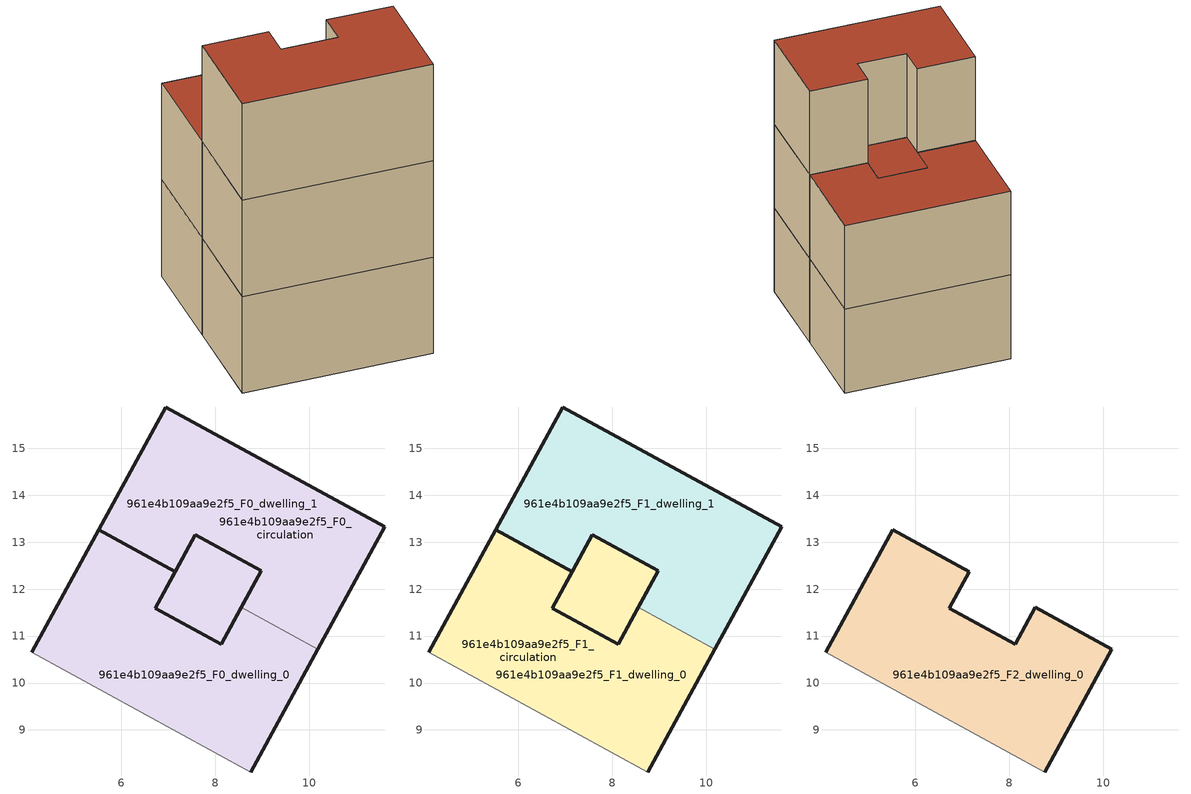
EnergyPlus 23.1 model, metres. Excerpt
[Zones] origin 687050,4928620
961e4b109aa9e2f5_F0_dwelling_0
 floor ground (EU_floor_Construction): 8.55,11.61 10.18,10.72 8.76,8.11 4.09,10.66 5.51,13.27 7.15,12.38 6.72,11.59 7.36,11.24 8.12,10.83 z0; 8.98,12.39 8.55,11.61 8.12,10.83 7.36,11.24 6.72,11.59 7.58,13.16 z0
 wall outside (EU_wall_Construction): 8.76,8.11 10.18,10.72 / 8.55,11.61 8.12,10.83 6.72,11.59 7.15,12.38 5.51,13.27 4.09,10.66 z0:3
 wall adiabatic (EU_wall_Construction): 4.09,10.66 8.76,8.11 z0:3
 wall to 961e4b109aa9e2f5_F0_dwelling_1 (EU_wall_Construction): 10.18,10.72 8.55,11.61 z0:3
961e4b109aa9e2f5_F0_dwelling_1
 floor ground (EU_floor_Construction): 8.98,12.39 8.97,12.38 8.55,11.61 8.12,10.83 6.72,11.59 7.58,13.16 z0; 11.61,13.33 10.18,10.72 8.55,11.61 8.97,12.38 8.98,12.39 7.58,13.16 7.15,12.38 5.51,13.27 6.94,15.88 z0
 wall outside (EU_wall_Construction): 10.18,10.72 11.61,13.33 6.94,15.88 5.51,13.27 7.15,12.38 7.58,13.16 8.98,12.39 8.55,11.61 z0:3
961e4b109aa9e2f5_F0_circulation
 floor ground (EU_floor_Construction): 8.98,12.39 8.97,12.38 8.55,11.61 8.12,10.83 7.36,11.24 6.72,11.59 7.58,13.16 z0; 8.55,11.61 10.18,10.72 8.76,8.11 4.09,10.66 5.51,13.27 7.15,12.38 6.72,11.59 7.71,11.05 8.12,10.83 z0; 11.61,13.33 10.18,10.72 8.55,11.61 8.98,12.39 7.58,13.16 7.15,12.38 5.51,13.27 6.94,15.88 z0
 wall outside (EU_wall_Construction): 8.98,12.39 7.58,13.16 6.72,11.59 8.12,10.83 8.98,12.39 z0:3
 roof outside (EU_floor_Construction): 10.18,10.72 11.61,13.33 6.94,15.88 5.51,13.27 7.15,12.38 7.58,13.16 8.98,12.39 8.97,12.38 8.89,12.23 8.55,11.61 z3
961e4b109aa9e2f5_F1_dwelling_0
 floor outside (EU_floor_Construction): 8.55,11.61 10.18,10.72 8.76,8.11 4.09,10.66 5.51,13.27 7.15,12.38 6.72,11.59 7.36,11.24 8.12,10.83 z3
 floor to 961e4b109aa9e2f5_F0_dwelling_0 (EU_floor_Construction): 8.98,12.39 8.55,11.61 8.12,10.83 7.52,11.16 6.72,11.59 7.58,13.16 z3
 wall outside (EU_wall_Construction): 8.76,8.11 10.18,10.72 / 8.55,11.61 8.12,10.83 6.72,11.59 7.15,12.38 5.51,13.27 4.09,10.66 z3:6
 wall adiabatic (EU_wall_Construction): 4.09,10.66 8.76,8.11 z3:6
 wall to 961e4b109aa9e2f5_F1_dwelling_1 (EU_wall_Construction): 10.18,10.72 8.55,11.61 z3:6
 roof outside (EU_floor_Construction): 8.12,10.83 8.55,11.61 8.98,12.39 7.58,13.16 6.72,11.59 7.52,11.16 z6
961e4b109aa9e2f5_F1_dwelling_1
 floor to 961e4b109aa9e2f5_F0_dwelling_1 (EU_floor_Construction): 11.61,13.33 10.18,10.72 8.55,11.61 8.91,12.27 8.98,12.39 7.58,13.16 7.15,12.38 5.51,13.27 6.94,15.88 z3; 8.98,12.39 8.97,12.38 8.55,11.61 8.12,10.83 6.72,11.59 7.58,13.16 z3
 wall outside (EU_wall_Construction): 10.18,10.72 11.61,13.33 6.94,15.88 5.51,13.27 7.15,12.38 7.58,13.16 8.98,12.39 8.55,11.61 z3:6
 roof outside (EU_roof_Construction): 8.12,10.83 8.55,11.61 8.97,12.38 8.98,12.39 7.58,13.16 6.72,11.59 z6; 10.18,10.72 11.61,13.33 6.94,15.88 5.51,13.27 7.15,12.38 7.58,13.16 8.98,12.39 8.97,12.38 8.55,11.61 z6
961e4b109aa9e2f5_F1_circulation
 floor outside (EU_floor_Construction): 11.61,13.33 10.18,10.72 8.55,11.61 8.97,12.38 8.98,12.39 7.58,13.16 7.15,12.38 5.51,13.27 6.94,15.88 z3
 floor to 961e4b109aa9e2f5_F0_circulation (EU_floor_Construction): 8.55,11.61 10.18,10.72 8.76,8.11 4.09,10.66 5.51,13.27 7.15,12.38 6.72,11.59 7.36,11.24 8.12,10.83 z3; 8.98,12.39 8.97,12.38 8.55,11.61 8.12,10.83 7.36,11.24 6.72,11.59 7.15,12.38 7.58,13.16 z3
 wall outside (EU_wall_Construction): 8.98,12.39 7.58,13.16 6.72,11.59 8.12,10.83 8.98,12.39 z3:6
 roof outside (EU_roof_Construction): 8.12,10.83 8.55,11.61 8.97,12.38 8.98,12.39 7.58,13.16 6.72,11.59 7.36,11.24 z6; 8.76,8.11 10.18,10.72 8.55,11.61 8.12,10.83 7.71,11.05 6.72,11.59 7.15,12.38 5.51,13.27 4.09,10.66 z6; 10.18,10.72 11.61,13.33 6.94,15.88 5.51,13.27 7.15,12.38 7.58,13.16 8.98,12.39 8.55,11.61 z6
961e4b109aa9e2f5_F2_dwelling_0
 floor to 961e4b109aa9e2f5_F1_dwelling_0 (EU_floor_Construction): 8.55,11.61 10.18,10.72 8.76,8.11 4.09,10.66 5.51,13.27 7.15,12.38 6.72,11.59 7.36,11.24 8.12,10.83 z6
 wall outside (EU_wall_Construction): 8.76,8.11 10.18,10.72 8.55,11.61 8.12,10.83 6.72,11.59 7.15,12.38 5.51,13.27 4.09,10.66 z6:9
 wall adiabatic (EU_wall_Construction): 4.09,10.66 8.76,8.11 z6:9
 roof outside (EU_roof_Construction): 8.76,8.11 10.18,10.72 8.55,11.61 8.12,10.83 6.72,11.59 7.15,12.38 5.51,13.27 4.09,10.66 z9
[Building]
EU S2 Campaign: North Axis=0; Terrain=City; Solar Distribution=FullExterior
[Site:Location]
Bologna: Latitude=44.5; Longitude=11.25; Time Zone=1; Elevation=37
[SizingPeriod:WeatherFileDays]
AnnualSizingPeriod: Begin Month=1; Begin Day of Month=1; End Month=12; End Day of Month=31; Day of Week for Start Day=Monday; Use Weather File Daylight Saving Period=No; Use Weather File Rain and Snow Indicators=No
[MATERIAL]
EU_InternalMass_Material: Roughness=MediumRough; Thickness=0.1; Conductivity=1; Density=1800; Specific Heat=900; Thermal Absorptance=0.9; Solar Absorptance=0.7; Visible Absorptance=0.7
[MATERIAL:NOMASS] Roughness=MediumRough; Thermal Absorptance=0.9; Solar Absorptance=0.7; Visible Absorptance=0.7
Name | Thermal Resistance
EU_wall_NoMass | 0.937881
EU_roof_NoMass | 0.548572
EU_floor_NoMass | 0.71348
[CONSTRUCTION]
EU_wall_Construction: EU_wall_NoMass
EU_roof_Construction: EU_roof_NoMass
EU_floor_Construction: EU_floor_NoMass
EU_InternalMass_Construction: EU_InternalMass_Material
[ZONE] Type=1; Multiplier=1; Ceiling Height=autocalculate; Floor Area=autocalculate; Part of Total Floor Area=Yes
Name | Volume
961e4b109aa9e2f5_F0_dwelling_0 | 51.783
961e4b109aa9e2f5_F1_dwelling_0 | 51.7815
961e4b109aa9e2f5_F2_dwelling_0 | 43.2312
961e4b109aa9e2f5_F0_dwelling_1 | 51.7852
961e4b109aa9e2f5_F1_dwelling_1 | 51.7837
961e4b109aa9e2f5_F0_circulation; 961e4b109aa9e2f5_F1_circulation | 95.0178
[INTERNALMASS] Construction=EU_InternalMass_Construction
Name | Zone or ZoneList | Surface Area
961e4b109aa9e2f5_F0_dwelling_0_EU_InternalMass | 961e4b109aa9e2f5_F0_dwelling_0 | 14.4109
961e4b109aa9e2f5_F0_dwelling_1_EU_InternalMass | 961e4b109aa9e2f5_F0_dwelling_1 | 14.4109
961e4b109aa9e2f5_F1_dwelling_0_EU_InternalMass | 961e4b109aa9e2f5_F1_dwelling_0 | 14.4109
961e4b109aa9e2f5_F1_dwelling_1_EU_InternalMass | 961e4b109aa9e2f5_F1_dwelling_1 | 14.4109
961e4b109aa9e2f5_F2_dwelling_0_EU_InternalMass | 961e4b109aa9e2f5_F2_dwelling_0 | 31.6723
[OTHEREQUIPMENT] Fuel Type=Electricity; Design Level Calculation Method=Watts/Area; Power per Zone Floor Area=1; Fraction Latent=0; Fraction Radiant=0; Fraction Lost=0; Carbon Dioxide Generation Rate=0; EndUse Subcategory=EU_Step8_InternalGains
Name | Zone or ZoneList or Space or SpaceList | Schedule
EU_Step8_InternalGain_961e4b109aa9e2f5_F0_dwelling_0_f000 | 961e4b109aa9e2f5_F0_dwelling_0 | EU_Step8_GainSchedule_961e4b109aa9e2f5_F0_dwelling_0_f000
EU_Step8_InternalGain_961e4b109aa9e2f5_F0_dwelling_1_f000 | 961e4b109aa9e2f5_F0_dwelling_1 | EU_Step8_GainSchedule_961e4b109aa9e2f5_F0_dwelling_1_f000
EU_Step8_InternalGain_961e4b109aa9e2f5_F1_dwelling_0_f000 | 961e4b109aa9e2f5_F1_dwelling_0 | EU_Step8_GainSchedule_961e4b109aa9e2f5_F1_dwelling_0_f000
EU_Step8_InternalGain_961e4b109aa9e2f5_F1_dwelling_1_f000 | 961e4b109aa9e2f5_F1_dwelling_1 | EU_Step8_GainSchedule_961e4b109aa9e2f5_F1_dwelling_1_f000
EU_Step8_InternalGain_961e4b109aa9e2f5_F2_dwelling_0_f000 | 961e4b109aa9e2f5_F2_dwelling_0 | EU_Step8_GainSchedule_961e4b109aa9e2f5_F2_dwelling_0_f000
[ZONEINFILTRATION:DESIGNFLOWRATE] Schedule=EU_AlwaysOn; Design Flow Rate Calculation Method=Flow/Area; Flow Rate per Floor Area=0.0005; Constant Term Coefficient=1; Temperature Term Coefficient=0; Velocity Term Coefficient=0; Velocity Squared Term Coefficient=0
Name | Zone or ZoneList or Space or SpaceList
EU_Circulation_Infiltration_961e4b109aa9e2f5_F0_circulation | 961e4b109aa9e2f5_F0_circulation
EU_Circulation_Infiltration_961e4b109aa9e2f5_F1_circulation | 961e4b109aa9e2f5_F1_circulation
[ZONEVENTILATION:DESIGNFLOWRATE] Schedule=EU_AlwaysOn; Design Flow Rate Calculation Method=AirChanges/Hour; Air Changes per Hour=0.687892; Ventilation Type=Natural; Fan Pressure Rise=0; Fan Total Efficiency=1; Constant Term Coefficient=1; Temperature Term Coefficient=0; Velocity Term Coefficient=0; Velocity Squared Term Coefficient=0; Minimum Indoor Temperature=-100; Maximum Indoor Temperature=100; Delta Temperature=-100; Minimum Outdoor Temperature=-100; Maximum Outdoor Temperature=100; Maximum Wind Speed=40
Name | Zone or ZoneList or Space or SpaceList
EU_ConstantAir_961e4b109aa9e2f5_F0_dwelling_0 | 961e4b109aa9e2f5_F0_dwelling_0
EU_ConstantAir_961e4b109aa9e2f5_F0_dwelling_1 | 961e4b109aa9e2f5_F0_dwelling_1
EU_ConstantAir_961e4b109aa9e2f5_F1_dwelling_0 | 961e4b109aa9e2f5_F1_dwelling_0
EU_ConstantAir_961e4b109aa9e2f5_F1_dwelling_1 | 961e4b109aa9e2f5_F1_dwelling_1
EU_ConstantAir_961e4b109aa9e2f5_F2_dwelling_0 | 961e4b109aa9e2f5_F2_dwelling_0
[HVACTEMPLATE:THERMOSTAT] Constant Heating Setpoint=20; Constant Cooling Setpoint=50
EU_HeatOnly_961e4b109aa9e2f5_F0_dwelling_0; EU_HeatOnly_961e4b109aa9e2f5_F0_dwelling_1; EU_HeatOnly_961e4b109aa9e2f5_F1_dwelling_0; EU_HeatOnly_961e4b109aa9e2f5_F1_dwelling_1; EU_HeatOnly_961e4b109aa9e2f5_F2_dwelling_0
[HVACTEMPLATE:ZONE:IDEALLOADSAIRSYSTEM] System Availability Schedule=EU_AlwaysOn; Maximum Heating Supply Air Temperature=50; Minimum Cooling Supply Air Temperature=13; Maximum Heating Supply Air Humidity Ratio=0.0156; Minimum Cooling Supply Air Humidity Ratio=0.0077; Heating Limit=NoLimit; Cooling Limit=NoLimit; Heating Availability Schedule=EU_AlwaysOn; Cooling Availability Schedule=EU_CoolingOff; Dehumidification Control Type=ConstantSensibleHeatRatio; Cooling Sensible Heat Ratio=0.7; Dehumidification Setpoint=60; Humidification Control Type=None; Humidification Setpoint=30; Outdoor Air Method=None; Outdoor Air Flow Rate per Person=0.00944; Outdoor Air Flow Rate per Zone Floor Area=0; Outdoor Air Flow Rate per Zone=0; Demand Controlled Ventilation Type=None; Outdoor Air Economizer Type=NoEconomizer; Heat Recovery Type=None; Sensible Heat Recovery Effectiveness=0.7; Latent Heat Recovery Effectiveness=0.65
Name | Template Thermostat
961e4b109aa9e2f5_F0_dwelling_0 | EU_HeatOnly_961e4b109aa9e2f5_F0_dwelling_0
961e4b109aa9e2f5_F0_dwelling_1 | EU_HeatOnly_961e4b109aa9e2f5_F0_dwelling_1
961e4b109aa9e2f5_F1_dwelling_0 | EU_HeatOnly_961e4b109aa9e2f5_F1_dwelling_0
961e4b109aa9e2f5_F1_dwelling_1 | EU_HeatOnly_961e4b109aa9e2f5_F1_dwelling_1
961e4b109aa9e2f5_F2_dwelling_0 | EU_HeatOnly_961e4b109aa9e2f5_F2_dwelling_0
[SIZING:ZONE] Zone Cooling Design Supply Air Temperature Input Method=SupplyAirTemperature; Zone Cooling Design Supply Air Temperature=13; Zone Heating Design Supply Air Temperature Input Method=SupplyAirTemperature; Zone Heating Design Supply Air Temperature=50; Zone Cooling Design Supply Air Humidity Ratio=0.008; Zone Heating Design Supply Air Humidity Ratio=0.008; Cooling Design Air Flow Method=DesignDay; Cooling Design Air Flow Rate=0; Cooling Minimum Air Flow per Zone Floor Area=0.000762; Cooling Minimum Air Flow=0; Cooling Minimum Air Flow Fraction=0.2; Heating Design Air Flow Method=DesignDay; Heating Design Air Flow Rate=0; Heating Maximum Air Flow per Zone Floor Area=0.002032; Heating Maximum Air Flow=0.141576; Heating Maximum Air Flow Fraction=0.3; Account for Dedicated Outdoor Air System=No; Dedicated Outdoor Air System Control Strategy=NeutralSupplyAir; Dedicated Outdoor Air Low Setpoint Temperature for Design=autosize; Dedicated Outdoor Air High Setpoint Temperature for Design=autosize; Zone Load Sizing Method=Sensible Load Only No Latent Load; Zone Latent Cooling Design Supply Air Humidity Ratio Input Method=HumidityRatioDifference; Zone Cooling Design Supply Air Humidity Ratio Difference=0.005; Zone Latent Heating Design Supply Air Humidity Ratio Input Method=HumidityRatioDifference; Zone Humidification Design Supply Air Humidity Ratio Difference=0.005
961e4b109aa9e2f5_F0_dwelling_0; 961e4b109aa9e2f5_F0_dwelling_1; 961e4b109aa9e2f5_F1_dwelling_0; 961e4b109aa9e2f5_F1_dwelling_1; 961e4b109aa9e2f5_F2_dwelling_0
[SCHEDULE:CONSTANT]
Name | Hourly Value
EU_AlwaysOn | 1
EU_CoolingOff | 0
[SCHEDULE:FILE] Column Number=1; Rows to Skip at Top=0; Number of Hours of Data=8760; Column Separator=Comma; Interpolate to Timestep=No; Minutes per Item=60; Adjust Schedule for Daylight Savings=Yes
Name | File
EU_Step8_GainSchedule_961e4b109aa9e2f5_F0_dwelling_0_f000 | ../../schedules/961e4b109aa9e2f5/961e4b109aa9e2f5_F0_dwelling_0_f000_gain.csv
EU_Step8_GainSchedule_961e4b109aa9e2f5_F0_dwelling_1_f000 | ../../schedules/961e4b109aa9e2f5/961e4b109aa9e2f5_F0_dwelling_1_f000_gain.csv
EU_Step8_GainSchedule_961e4b109aa9e2f5_F1_dwelling_0_f000 | ../../schedules/961e4b109aa9e2f5/961e4b109aa9e2f5_F1_dwelling_0_f000_gain.csv
EU_Step8_GainSchedule_961e4b109aa9e2f5_F1_dwelling_1_f000 | ../../schedules/961e4b109aa9e2f5/961e4b109aa9e2f5_F1_dwelling_1_f000_gain.csv
EU_Step8_GainSchedule_961e4b109aa9e2f5_F2_dwelling_0_f000 | ../../schedules/961e4b109aa9e2f5/961e4b109aa9e2f5_F2_dwelling_0_f000_gain.csv
